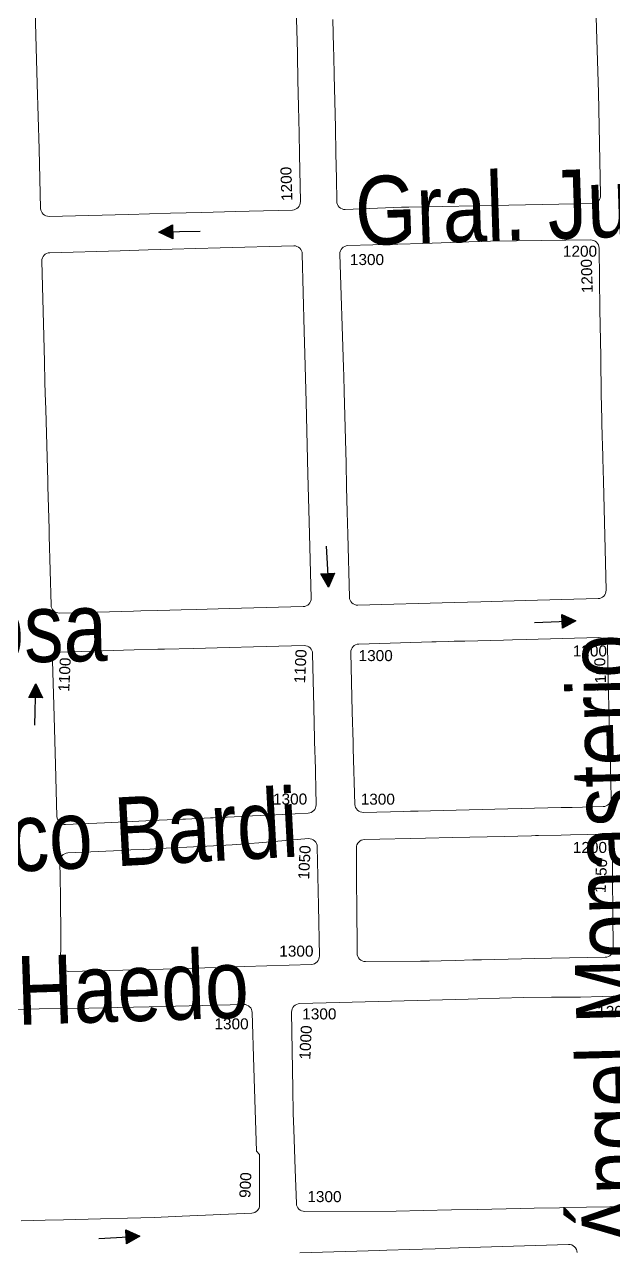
# Model space of a CAD drawing. Header units: millimetres. Extents: x 11558 to 23675, y 49449 to 61482.
# Drawn here: x 19813.7 to 20027.7, y 54425.1 to 54871.2 of the extents above; entities that cross this region are included whole.
import ezdxf

# ---------------------------------------------------------------- set-up
doc = ezdxf.new("R2010")
doc.units = ezdxf.units.MM
for name, color, linetype in [('0. plano base - nombres calles', 22, 'Continuous'), ('0. Plano Base - PLANO', 254, 'Continuous'), ('0. Plano base - sentido calles', 253, 'Continuous'), ('7. puesta en valor CC la lucila', 212, 'Continuous'), ('numeración', 7, 'Continuous')]:
    doc.layers.add(name, color=color, linetype=linetype)
doc.layers.get('7. puesta en valor CC la lucila').off()
doc.styles.get("Standard").update_dxf_attribs({"font": 'arial.ttf'})

# ---------------------------------------------------------------- blocks, each defined once
blk = doc.blocks.new('MANZANAS')
at = {"layer": '0. Plano Base - PLANO', "color": 0, "linetype": 'Continuous', "lineweight": 5}
for points in [[(5639613.31, 6179097.77), (5639628.28, 6179070.83), (5639639.55, 6179050.56), (5639657.42, 6179017.89, -0.414536), (5639656.23, 6179013.81), (5639618.8, 6178993.4), (5639608.42, 6178987.74), (5639597.57, 6178981.82), (5639595.24, 6178980.55), (5639577.49, 6178970.41, -0.42161), (5639573.36, 6178971.59), (5639569.44, 6178978.88), (5639565.1, 6178986.93), (5639560.61, 6178995.27), (5639555.99, 6179003.64), (5639551.42, 6179011.94), (5639548.15, 6179017.87), (5639546.52, 6179020.82), (5639541.67, 6179029.63)], [(5639517.93, 6179044.97), (5639535.73, 6179013.05), (5639536.2, 6179012.21), (5639540.58, 6179004.18), (5639545.15, 6178995.8), (5639549.83, 6178987.23), (5639553.52, 6178980.46), (5639561.72, 6178965.43, -0.412392), (5639560.54, 6178961.37), (5639546.82, 6178953.77), (5639542.5, 6178951.38), (5639531.73, 6178945.42), (5639521.74, 6178939.89), (5639508.37, 6178932.48), (5639483.14, 6178918.52, -0.413998), (5639479.07, 6178919.69), (5639468.6, 6178938.56), (5639457.07, 6178959.34), (5639450.69, 6178970.85), (5639444.14, 6178982.65)], [(5639837.38, 6178696.92), (5639822.56, 6178688.88), (5639813.91, 6178684.18), (5639805.86, 6178679.8), (5639796.87, 6178674.92), (5639787.81, 6178669.95), (5639779.53, 6178665.4), (5639770.43, 6178660.41), (5639761.83, 6178655.68), (5639732.35, 6178640.31, -0.40398), (5639728.36, 6178641.5), (5639722.27, 6178652.23), (5639715.02, 6178665.03), (5639712.22, 6178669.96), (5639708, 6178677.81), (5639707.97, 6178677.87), (5639694.74, 6178702.45, -0.410544), (5639695.93, 6178706.5), (5639725.12, 6178722.69), (5639749.47, 6178736.18), (5639752.61, 6178737.92), (5639759.47, 6178741.72), (5639767.21, 6178746.01), (5639776.09, 6178750.74), (5639785.38, 6178755.69), (5639799.13, 6178763.31, -0.407041)], [(5639605.24, 6178657.01), (5639612.75, 6178661.1), (5639620.47, 6178665.3), (5639628.65, 6178669.74), (5639637.97, 6178674.81), (5639647.89, 6178680.26), (5639656.28, 6178684.88), (5639678.04, 6178696.85, -0.412451), (5639682.11, 6178695.69), (5639691.92, 6178678.1), (5639699.34, 6178664.8), (5639706.78, 6178651.66), (5639708.27, 6178651.05), (5639716.76, 6178634.85, -0.402356), (5639715.6, 6178630.86), (5639693.64, 6178618.19), (5639684.86, 6178613.18), (5639676.32, 6178608.46), (5639667.76, 6178603.73), (5639656.02, 6178597.25), (5639650.15, 6178594), (5639642.55, 6178589.8)], [(5639737.73, 6178626.05), (5639763.03, 6178640.24), (5639765.37, 6178641.55), (5639772.64, 6178645.62), (5639780.67, 6178650.12), (5639785.43, 6178652.79), (5639788.16, 6178654.32), (5639823.03, 6178673.86, -0.417991), (5639827.13, 6178672.68)]]:
    blk.add_lwpolyline(points, format="xyb", dxfattribs=at)
for points in [[(5639665.81, 6179000.48), (5639676.42, 6178980.81), (5639684.52, 6178965.76), (5639691.39, 6178953.01), (5639692.78, 6178950.44), (5639698.73, 6178939.66), (5639699.66, 6178937.97), (5639702.27, 6178933.24), (5639706.28, 6178925.99), (5639725.45, 6178891.27, -0.413549), (5639724.28, 6178887.2), (5639701.23, 6178874.4), (5639690.36, 6178868.37), (5639687, 6178866.5), (5639678.57, 6178861.83), (5639647.9, 6178844.84, -0.41462), (5639643.82, 6178846.02), (5639632.8, 6178865.97), (5639628.8, 6178873.22), (5639624.46, 6178881.07), (5639620.28, 6178888.65), (5639616.15, 6178896.14), (5639607.7, 6178911.44), (5639604.99, 6178916.35), (5639603.45, 6178919.08), (5639583.24, 6178955.08, -0.414884), (5639584.39, 6178959.17), (5639608.25, 6178972.49), (5639622.76, 6178980.6), (5639629.65, 6178984.44), (5639637.95, 6178988.91), (5639661.75, 6179001.7, -0.413909)], [(5639571.09, 6178948.86), (5639584.67, 6178924.28), (5639588.71, 6178916.98), (5639597.1, 6178901.8), (5639609.83, 6178878.76), (5639618.17, 6178863.67), (5639631.66, 6178839.27, -0.413971), (5639630.48, 6178835.2), (5639606.97, 6178822.18), (5639599.94, 6178818.29), (5639596.57, 6178816.42), (5639591.7, 6178813.72), (5639588.11, 6178811.73), (5639584.11, 6178809.52), (5639578.91, 6178806.64), (5639576.56, 6178805.34), (5639568.89, 6178801.09), (5639553.02, 6178792.3, -0.413918), (5639548.94, 6178793.47), (5639536.72, 6178815.48), (5639535.48, 6178817.72), (5639527.98, 6178831.22), (5639527.02, 6178832.95), (5639522.83, 6178840.5), (5639514.39, 6178855.7), (5639511.52, 6178860.88), (5639509.61, 6178864.32), (5639505.98, 6178870.88), (5639488.29, 6178902.88, -0.413646), (5639489.46, 6178906.95), (5639511.76, 6178919.34), (5639520.69, 6178924.3), (5639528.32, 6178928.54), (5639535.89, 6178932.75), (5639543.64, 6178937.05), (5639567, 6178950.03, -0.414844)], [(5639760.76, 6178820.92), (5639750.91, 6178815.5), (5639747.44, 6178813.59), (5639738.86, 6178808.87), (5639730.42, 6178804.22), (5639705.78, 6178790.66), (5639701.89, 6178788.52), (5639699.43, 6178787.17), (5639697.26, 6178785.97), (5639684.4, 6178778.89, -0.412602), (5639680.33, 6178780.06), (5639670.42, 6178797.84), (5639669.35, 6178799.77), (5639664, 6178809.47), (5639653.56, 6178828.38, -0.41322), (5639654.73, 6178832.45), (5639677.93, 6178845.36), (5639679.04, 6178845.98), (5639679.29, 6178846.12), (5639683.09, 6178848.24), (5639685.01, 6178849.3), (5639686.65, 6178850.21), (5639688.42, 6178851.19), (5639700.76, 6178858.01), (5639703.54, 6178859.55), (5639707.88, 6178861.94), (5639731.07, 6178874.76, -0.414537), (5639735.15, 6178873.59), (5639741.77, 6178861.57), (5639747.63, 6178850.95), (5639751.3, 6178844.28), (5639753.2, 6178840.84), (5639756.33, 6178835.16), (5639761.94, 6178824.99, -0.414437)], [(5639586.28, 6178726.19), (5639577.07, 6178742.79), (5639572.9, 6178750.3), (5639568.58, 6178758.07), (5639558.78, 6178775.75, -0.413103), (5639559.93, 6178779.82), (5639583.22, 6178792.86), (5639590.81, 6178797.11), (5639592.9, 6178798.28), (5639602.1, 6178803.35), (5639613.45, 6178809.61), (5639621.24, 6178813.9), (5639637.35, 6178822.78, -0.413854), (5639641.42, 6178821.6), (5639650.84, 6178804.57), (5639653.7, 6178799.33), (5639658.94, 6178789.74), (5639659.39, 6178788.92), (5639667.87, 6178773.4, -0.406093), (5639666.75, 6178769.37), (5639654.44, 6178762.18), (5639651.81, 6178760.65), (5639649.27, 6178759.17), (5639645.68, 6178757.09), (5639636.89, 6178751.99), (5639636.73, 6178751.9), (5639636.02, 6178751.49), (5639628.21, 6178746.96), (5639627.35, 6178746.46), (5639619.87, 6178742.13), (5639615.67, 6178739.69), (5639602.68, 6178732.17), (5639590.41, 6178725.05, -0.419658)], [(5639689.3, 6178770.3), (5639708.79, 6178781), (5639717.37, 6178785.71), (5639733.93, 6178794.79), (5639738.2, 6178797.14), (5639742.52, 6178799.5), (5639743.84, 6178800.23), (5639744.17, 6178800.41), (5639744.81, 6178800.76), (5639751.97, 6178804.69), (5639754.96, 6178806.33), (5639765.57, 6178812.16, -0.417776), (5639769.66, 6178810.94), (5639787.9, 6178776.72, -0.412798), (5639786.68, 6178772.67), (5639769.5, 6178763.41), (5639764.19, 6178760.48), (5639755.74, 6178755.83), (5639747.2, 6178751.13), (5639744.43, 6178749.6), (5639739.04, 6178746.63), (5639734.39, 6178744.08), (5639730.52, 6178741.94), (5639727.8, 6178740.5), (5639710.07, 6178731.1, -0.41468), (5639706.01, 6178732.35), (5639697.24, 6178748.96), (5639694.87, 6178753.45), (5639694.02, 6178755.06), (5639688.09, 6178766.27, -0.409564)], [(5639595.87, 6178716.28), (5639612.71, 6178726.04), (5639615.71, 6178727.79), (5639619.8, 6178730.18), (5639621.72, 6178731.3), (5639624.62, 6178733), (5639633.31, 6178738.1), (5639641.66, 6178742.98), (5639647.55, 6178746.44), (5639650.2, 6178748.1), (5639655.81, 6178751.62), (5639671.07, 6178761.2, -0.432394), (5639675.3, 6178760.09), (5639685.53, 6178741.32), (5639694.32, 6178725.19, -0.410718), (5639693.15, 6178721.14), (5639671.93, 6178709.24), (5639663.34, 6178704.43), (5639655.33, 6178699.94), (5639652.21, 6178698.18), (5639646.14, 6178694.78), (5639637.64, 6178690.09), (5639616.11, 6178678.24, -0.427505), (5639611.97, 6178679.54), (5639608.56, 6178686.47), (5639605.35, 6178692.46), (5639603.26, 6178696.34), (5639600.68, 6178701.17), (5639594.73, 6178712.27, -0.404472)]]:
    blk.add_lwpolyline(points, format="xyb", close=True, dxfattribs=at)

msp = doc.modelspace()

# ---------------------------------------------------------------- hatches: boundary and pattern name
at = {"layer": '0. Plano base - sentido calles', "linetype": 'Continuous', "lineweight": 25, "ltscale": 2, "true_color": 0x1a1a1a}
h = msp.add_hatch(color=250, dxfattribs=at)
h.dxf.hatch_style = 1
h.paths.add_polyline_path([(19862.47, 54795.79), (19867.51, 54793.37), (19867.47, 54795.87)])
h.paths.add_polyline_path([(19862.47, 54795.79), (19867.47, 54795.87), (19867.43, 54798.37)])
h = msp.add_hatch(color=250, dxfattribs=at)
h.dxf.hatch_style = 1
h.paths.add_polyline_path([(19924.16, 54666.65), (19926.35, 54671.79), (19923.86, 54671.64)])
h.paths.add_polyline_path([(19924.16, 54666.65), (19923.86, 54671.64), (19921.36, 54671.48)])
h = msp.add_hatch(color=250, dxfattribs=at)
h.dxf.hatch_style = 1
h.paths.add_polyline_path([(20014.05, 54654.4), (20008.95, 54656.7), (20009.05, 54654.21)])
h.paths.add_polyline_path([(20014.05, 54654.4), (20009.05, 54654.21), (20009.14, 54651.71)])
h = msp.add_hatch(color=250, dxfattribs=at)
h.dxf.hatch_style = 1
h.paths.add_polyline_path([(19817.82, 54631.48), (19815.2, 54626.54), (19817.7, 54626.48)])
h.paths.add_polyline_path([(19817.82, 54631.48), (19817.7, 54626.48), (19820.2, 54626.42)])
h = msp.add_hatch(color=250, dxfattribs=at)
h.dxf.hatch_style = 1
h.paths.add_polyline_path([(19855.62, 54430.73), (19850.47, 54432.92), (19850.63, 54430.43)])
h.paths.add_polyline_path([(19855.62, 54430.73), (19850.63, 54430.43), (19850.78, 54427.93)])

# ---------------------------------------------------------------- linework, layer by layer
at = {"layer": '0. Plano base - sentido calles', "color": 250, "linetype": 'Continuous', "lineweight": 25, "ltscale": 2, "true_color": 0x1a1a1a}
for points in [[(19877.47, 54796.04), (19862.47, 54795.79), (19867.43, 54798.37), (19867.51, 54793.37), (19862.47, 54795.79)], [(19923.24, 54681.62), (19924.16, 54666.65), (19921.36, 54671.48), (19926.35, 54671.79), (19924.16, 54666.65)], [(19999.06, 54653.82), (20014.05, 54654.4), (20009.14, 54651.71), (20008.95, 54656.7), (20014.05, 54654.4)], [(19817.45, 54616.48), (19817.82, 54631.48), (19820.2, 54626.42), (19815.2, 54626.54), (19817.82, 54631.48)], [(19840.64, 54429.82), (19855.62, 54430.73), (19850.78, 54427.93), (19850.47, 54432.92), (19855.62, 54430.73)]]:
    msp.add_lwpolyline(points, dxfattribs=at)

# ---------------------------------------------------------------- block references
at = {"layer": '0. Plano Base - PLANO', "color": 28, "lineweight": 5, "true_color": 0x0d0d0d, "rotation": 332.5463477508169}
msp.add_blockref('MANZANAS', (-7833237.48, -2828296.13), dxfattribs=at)
at = {"layer": '7. puesta en valor CC la lucila', "color": 250, "lineweight": 30, "rotation": 332.5463477508169}
msp.add_blockref('MANZANAS', (-7833237.48, -2828296.13), dxfattribs=at)

# ---------------------------------------------------------------- texts
at = {"layer": '0. plano base - nombres calles', "color": 250, "lineweight": 15, "true_color": 0x1a1a1a, "char_height": 25, "attachment_point": 1}
for s, width, insert, rotation in [('{\\fArial Narrow|b0|i0|c0|p34;Gral. Julio Argentino Roca}', 343.1023, (19933.34, 54815.9), 1.8679), ('{\\fArial Narrow|b0|i0|c0|p34;Santa Rosa}', 329.255, (19693.82, 54662.06), 1.0836), ('{\\fArial Narrow|b0|i0|c0|p34;Ángel Monasterio}', 329.255, (20016.35, 54426.41), 91.4748), ('{\\fArial Narrow|b0|i0|c0|p34;Federico Bardi}', 329.255, (19726.37, 54583.7), 3.0741), ('{\\fArial Narrow|b0|i0|c0|p34;Martín. J. Haedo}', 329.255, (19683.09, 54528.27), 1.8766)]:
    msp.add_mtext_dynamic_manual_height_columns(s, width=width, gutter_width=12.5, heights=[0], dxfattribs=dict(at, insert=insert, rotation=rotation))
at = {"layer": 'numeración', "color": 251, "true_color": 0x606162, "char_height": 4, "attachment_point": 1}
for s, insert, rotation in [('1200', (19907.04, 54807.04), 91.9151), ('1200', (20016.24, 54773.5), 91.9151), ('1100', (19911.61, 54631.77), 87.2117), ('1100', (19825.91, 54628.74), 87.2117), ('1100', (20021.14, 54628.51), 91.9869), ('1050', (19913.09, 54560.48), 87.2117), ('1050', (20020.86, 54555.57), 87.2117), ('1000', (19913.52, 54495), 87.2117), ('900', (19891.7, 54444.68), 87.2117)]:
    msp.add_mtext_dynamic_manual_height_columns(s, width=16.0314, gutter_width=12.5, heights=[0], dxfattribs=dict(at, insert=insert, rotation=rotation))
for s, insert in [('1200', (20009.34, 54790.82)), ('1300', (19931.91, 54787.79)), ('1300', (19935.08, 54643.78)), ('1200', (20012.94, 54645.48)), ('1300', (19903.97, 54591.62)), ('1300', (19935.85, 54591.57)), ('1200', (20012.95, 54574.02)), ('1300', (19906.26, 54536.32)), ('1300', (19914.6, 54513.49)), ('1200', (20021.81, 54514.4)), ('1300', (19882.69, 54509.87)), ('1300', (19916.46, 54447.05))]:
    msp.add_mtext_dynamic_manual_height_columns(s, width=16.0314, gutter_width=12.5, heights=[0], dxfattribs=dict(at, insert=insert))

doc.saveas('drawing.dxf')
